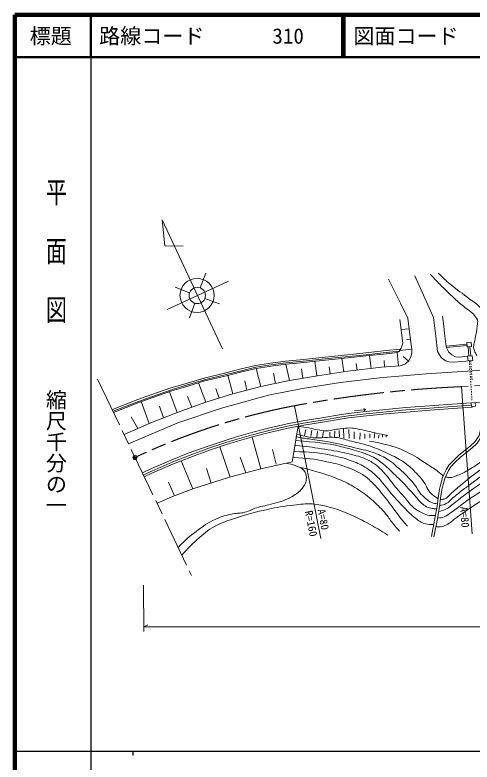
# Model space of a CAD drawing. Units: millimetres, scale not verified. Extents: x 40000 to 680000, y 20000 to 380000.
# Drawn here: x 40000 to 148564, y 202409 to 380000 of the extents above; entities that cross this region are included whole.
import ezdxf
from ezdxf.enums import TextEntityAlignment as Align

# ---------------------------------------------------------------- set-up
doc = ezdxf.new("R2010")
doc.units = ezdxf.units.MM
doc.header["$LTSCALE"] = 1000
doc.header["$PDMODE"] = 32
doc.header["$PDSIZE"] = 500
doc.linetypes.add('CHAIN', pattern=[18.5, 12, -1.5, 3.5, -1.5])
for name, color, linetype, lineweight in [('M-BGD', 7, 'Continuous', 13), ('M-BMK', 2, 'CHAIN', 13), ('M-BMK-SRVR', 3, 'Continuous', 13), ('M-STR-HTXT', 7, 'Continuous', 13), ('M-TTL', 2, 'Continuous', 140), ('M-TTL-BAND', 7, 'Continuous', 25), ('M-TTL-LINE', 7, 'Continuous', 50)]:
    doc.layers.add(name, color=color, linetype=linetype, lineweight=lineweight)
doc.layers.add('M-OTRS', color=6, linetype='Continuous')
doc.layers.add('M-TTL-TXT', color=7, linetype='Continuous')
doc.styles.add('@ＭＳ ゴシック', font='')
doc.styles.add('ＭＳ ゴシック', font='')
doc.styles.get('@ＭＳ ゴシック').set_extended_font_data('@MS Gothic')
doc.styles.get('ＭＳ ゴシック').set_extended_font_data('MS Gothic')

msp = doc.modelspace()

# ---------------------------------------------------------------- linework, layer by layer
at = {"layer": 'M-BGD'}
for p, q in [((133635, 305408), (131706, 305207)), ((133951, 302944), (132970, 302881)), ((134280, 300584), (131400, 300233)), ((147332, 301781), (142428, 301288)), ((147366, 301448), (142461, 300955)), ((147646, 301109), (147825, 298897)), ((148076, 301144), (148255, 298931)), ((118126, 295174), (117661, 298358)), ((124593, 295967), (124224, 299035)), ((131078, 296553), (130804, 299737)), ((133448, 297734), (132235, 298850)), ((105204, 293139), (104348, 296993)), ((111696, 294216), (111240, 297677)), ((121255, 295573), (121060, 297161)), ((127800, 296314), (127673, 297849)), ((147931, 297784), (147955, 297423)), ((147974, 297123), (147994, 296824)), ((148262, 297806), (148285, 297444)), ((148305, 297145), (148325, 296846)), ((98415, 291650), (97303, 295953)), ((101881, 292410), (101432, 294812)), ((108391, 293667), (108074, 295846)), ((114842, 294686), (114640, 296392)), ((148014, 296524), (148034, 296225)), ((148053, 295926), (148073, 295626)), ((148093, 295327), (148113, 295028)), ((148345, 296546), (148364, 296247)), ((148384, 295948), (148404, 295648)), ((148424, 295349), (148444, 295050)), ((91754, 289904), (90562, 294336)), ((95106, 290783), (94573, 293043)), ((148132, 294728), (148152, 294429)), ((148172, 294130), (148192, 293830)), ((148211, 293531), (148231, 293232)), ((148463, 294750), (148483, 294451)), ((148503, 294152), (148523, 293852)), ((148542, 293553), (148562, 293253)), ((85317, 287919), (83573, 292521)), ((148251, 292932), (148271, 292633)), ((148290, 292334), (148310, 292034)), ((148330, 291735), (148350, 291436)), ((78561, 285533), (76672, 290437)), ((88528, 288909), (87735, 291214)), ((148369, 291136), (148389, 290837)), ((148409, 290538), (148429, 290238)), ((148449, 289939), (148468, 289639)), ((71900, 282859), (70010, 288077)), ((81994, 286745), (81012, 289308)), ((148488, 289340), (148508, 289041)), ((148528, 288741), (148547, 288442)), ((75273, 284213), (74292, 286989)), ((120673, 285886), (123357, 286235)), ((123357, 286235), (122829, 286418)), ((123357, 286235), (122893, 285922)), ((69148, 281667), (67628, 284490)), ((109066, 281443), (108793, 280039)), ((110535, 281301), (110272, 279813)), ((111863, 281009), (111722, 279606)), ((113267, 280972), (113050, 279663)), ((114789, 280825), (114767, 279695)), ((115964, 281047), (115914, 279662)), ((117027, 281218), (117072, 279678)), ((118047, 281750), (118141, 279362)), ((119316, 281479), (119365, 279396)), ((120595, 280919), (120557, 279257)), ((121953, 280687), (121875, 279080)), ((125493, 280664), (125332, 279368)), ((98402, 272117), (96368, 279674)), ((123072, 280454), (123100, 279335)), ((124291, 280393), (124307, 279473)), ((126413, 280132), (126368, 279418)), ((127310, 280265), (127277, 279601)), ((128191, 280160), (128147, 279656)), ((91134, 270143), (88681, 277345)), ((102003, 273222), (101159, 276734)), ((82215, 267346), (79471, 274008)), ((94819, 271144), (93456, 274883)), ((86594, 268723), (85458, 272153)), ((77929, 265692), (76505, 268950))]:
    msp.add_line(p, q, dxfattribs=at)
for points in [[(134952, 318002), (139371, 308043), (139956, 303635), (140369, 300030), (140801, 299245), (141233, 298589), (141682, 298204), (142370, 297788), (143075, 297548), (144259, 297500), (147061, 297708), (147646, 297751)], [(65914, 280266), (71900, 282859), (78561, 285533), (85317, 287919), (91754, 289904), (98415, 291650), (105204, 293139), (111864, 294243), (119085, 295316), (127075, 296261), (131462, 296581), (132599, 296949), (133448, 297734), (134056, 298711), (134296, 299623), (134280, 300584), (133976, 302745), (133316, 307895), (131651, 311322), (128753, 317230)], [(130804, 299737), (131265, 300010), (131717, 300754), (132141, 301950), (131382, 307630)], [(147508, 298859), (145580, 298659), (144619, 298707), (143772, 299191), (143009, 299917), (142473, 300858), (142369, 301734), (142039, 304249), (141851, 306057), (141550, 308374)], [(63131, 286213), (69178, 288556), (73640, 290145), (77019, 291333), (79835, 292137), (84908, 293694), (90053, 294965), (93722, 295846), (97161, 296669), (101265, 297315), (104264, 297719), (107718, 298056), (112166, 298504), (116761, 299000), (123341, 299673), (128146, 300199), (131594, 300551)], [(63287, 285811), (69328, 288151), (73784, 289738), (77150, 290921), (79958, 291723), (85023, 293278), (90155, 294545), (93823, 295426), (97245, 296245), (101327, 296888), (104314, 297289), (107761, 297626), (112211, 298074), (116806, 298571), (123386, 299243), (128191, 299770), (131313, 300089)], [(63395, 285533), (69432, 287872), (73883, 289457), (77241, 290637), (80043, 291437), (85102, 292990), (90226, 294255), (93893, 295136), (97303, 295953), (101370, 296593), (104348, 296993), (107790, 297329), (112242, 297778), (116837, 298274), (123418, 298947), (128223, 299473), (130804, 299737)], [(66964, 278071), (78714, 283033), (89085, 286544), (100245, 289592), (108302, 291198), (117284, 292614), (126566, 293730), (137671, 294682), (156039, 295877)], [(70275, 271151), (72257, 272077), (77248, 274256), (81166, 275801), (85875, 277524), (89944, 278862), (92590, 279700), (96480, 280793), (100502, 281838), (104646, 282780), (108404, 283496), (112868, 284240), (117521, 285021), (119122, 285257), (123379, 285737), (128117, 286246), (132816, 286660), (138430, 287094), (145023, 287536), (150655, 287922)], [(148392, 287767), (148449, 286963), (149380, 287024), (149329, 287831)], [(70509, 270651), (72485, 271574), (77459, 273746), (81362, 275285), (86056, 277003), (90113, 278336), (92748, 279171), (96624, 280260), (100632, 281302), (104759, 282239), (108501, 282952), (112959, 283695), (117607, 284476), (119193, 284709), (123440, 285189), (128170, 285696), (132862, 286110), (138470, 286543), (145060, 286985), (148431, 287217)], [(70718, 270203), (72688, 271123), (77649, 273289), (81538, 274822), (86218, 276535), (90265, 277866), (92890, 278697), (96753, 279782), (100749, 280821), (104860, 281755), (108588, 282465), (113041, 283207), (117684, 283987), (119257, 284219), (123494, 284697), (128218, 285204), (132903, 285617), (138505, 286049), (145094, 286492), (148687, 286738)], [(107298, 282219), (105880, 273734), (98402, 272117), (90973, 270100), (82215, 267346), (77443, 265504), (73739, 263910)], [(150627, 281737), (150226, 280019), (149343, 278618), (148097, 277488), (145463, 275360), (144083, 274021), (143072, 272966), (142459, 272006), (141921, 270940), (141516, 270032), (141161, 268547), (140829, 267248), (140514, 265213), (140247, 263186), (139675, 259925), (138942, 256033)], [(151233, 281715), (150782, 279786), (149803, 278232), (148484, 277036), (145858, 274914), (144505, 273602), (143541, 272597), (142976, 271711), (142458, 270685), (142082, 269840), (141738, 268405), (141413, 267128), (141103, 265128), (140835, 263096), (140261, 259818), (139526, 255923)]]:
    msp.add_lwpolyline(points, dxfattribs=at)
for points in [[(147323, 302159), (147387, 301086), (148418, 301180), (148340, 302244)], [(147646, 297751), (147508, 298859), (148588, 298987), (148732, 297878)]]:
    msp.add_lwpolyline(points, close=True, dxfattribs=at)
for points, knots in [([(138724, 318282), (139774, 317154), (140057, 316861), (140929, 315968), (142248, 314618), (142989, 313861), (144386, 312593), (145335, 311731), (145903, 311289), (146890, 310470), (147635, 309851), (148174, 309636), (148823, 308918), (149278, 308415), (149612, 308145), (149830, 307503), (150003, 306989), (149844, 306655), (149802, 306114), (149713, 304945), (149538, 304304), (149340, 303148), (149194, 302295), (148921, 301835), (148931, 300970), (148937, 300526), (149080, 300288), (149253, 299880), (149391, 299556), (149456, 299436), (149669, 299082)], [0, 0, 0, 0, 1, 1, 1, 2, 2, 2, 3, 3, 3, 4, 4, 4, 5, 5, 5, 6, 6, 6, 7, 7, 7, 8, 8, 8, 9, 9, 9, 10, 10, 10, 10]), ([(140523, 318628), (141826, 317351), (142215, 316999), (143353, 316014), (145074, 314526), (146203, 313896), (147981, 312476), (149030, 311637), (149846, 311369), (150621, 310271), (151148, 309524), (151295, 309000), (151546, 308121), (151823, 307152), (151810, 306568), (151873, 305562), (151941, 304469), (151730, 303850), (151819, 302759), (151870, 302125), (151964, 301776), (152091, 301153), (152237, 300436), (152307, 300195), (152543, 299335)], [0, 0, 0, 0, 1, 1, 1, 2, 2, 2, 3, 3, 3, 4, 4, 4, 5, 5, 5, 6, 6, 6, 7, 7, 7, 8, 8, 8, 8]), ([(142251, 270220), (142669, 270089), (142858, 270067), (143256, 270051), (143999, 270023), (144390, 270314), (145089, 270567), (146218, 270974), (146801, 271333), (147849, 271919), (149031, 272580), (149619, 273073), (150735, 273841), (152020, 274726), (152729, 275237), (153982, 276168), (155419, 277236), (156179, 277895), (157594, 278993), (159835, 280734), (161016, 281812), (163356, 283418), (164154, 283967), (164420, 284158), (165418, 284794)], [0, 0, 0, 0, 1, 1, 1, 2, 2, 2, 3, 3, 3, 4, 4, 4, 5, 5, 5, 6, 6, 6, 7, 7, 7, 8, 8, 8, 8]), ([(140641, 261987), (141356, 262121), (141627, 262203), (142217, 262455), (143100, 262833), (143446, 263311), (144219, 263880), (145436, 264777), (146058, 265357), (147277, 266250), (148912, 267447), (149840, 268102), (151536, 269212), (152879, 270091), (153697, 270476), (155058, 271326), (156786, 272403), (157767, 272987), (159449, 274134), (160449, 274817), (160980, 275241), (161979, 275927), (163886, 277238), (165030, 277859), (166927, 279184), (168768, 280470), (169364, 280925), (171552, 282600)], [0, 0, 0, 0, 1, 1, 1, 2, 2, 2, 3, 3, 3, 4, 4, 4, 5, 5, 5, 6, 6, 6, 7, 7, 7, 8, 8, 8, 9, 9, 9, 9]), ([(140868, 263344), (141558, 263471), (141844, 263548), (142408, 263831), (143136, 264195), (143372, 264659), (144000, 265177), (144839, 265870), (145305, 266264), (146166, 266929), (147081, 267636), (147611, 268010), (148539, 268700), (149609, 269495), (150177, 269986), (151282, 270731), (152567, 271599), (153347, 271992), (154658, 272821), (155993, 273666), (156749, 274128), (158052, 275020), (159385, 275933), (160123, 276459), (161405, 277441), (162607, 278362), (163224, 278950), (164417, 279883), (165650, 280847), (166353, 281372), (167635, 282269), (168296, 282730), (168511, 282882), (169338, 283432)], [0, 0, 0, 0, 1, 1, 1, 2, 2, 2, 3, 3, 3, 4, 4, 4, 5, 5, 5, 6, 6, 6, 7, 7, 7, 8, 8, 8, 9, 9, 9, 10, 10, 10, 11, 11, 11, 11]), ([(107298, 282219), (108487, 282057), (108815, 282017), (109778, 281832), (110582, 281677), (111019, 281522), (111827, 281384), (112665, 281240), (113139, 281101), (113989, 281127), (115261, 281167), (115942, 281492), (117207, 281640), (118135, 281748), (118658, 281841), (119592, 281816), (120242, 281798), (120600, 281697), (121242, 281592), (122250, 281426), (122804, 281278), (123803, 281063), (124575, 280898), (125002, 280781), (125773, 280615), (126869, 280379), (127229, 280319), (128591, 280071)], [0, 0, 0, 0, 1, 1, 1, 2, 2, 2, 3, 3, 3, 4, 4, 4, 5, 5, 5, 6, 6, 6, 7, 7, 7, 8, 8, 8, 9, 9, 9, 9]), ([(140358, 260375), (141068, 260441), (141351, 260486), (141947, 260702), (142694, 260973), (143017, 261330), (143675, 261777), (144841, 262568), (145407, 263134), (146556, 263949), (147847, 264863), (148594, 265342), (149914, 266215), (151132, 267021), (151816, 267472), (153061, 268237), (155035, 269450), (156212, 270012), (158190, 271220), (159801, 272204), (160703, 272758), (162259, 273829), (163198, 274475), (163696, 274877), (164623, 275543), (166938, 277206), (168442, 277869), (170598, 279735), (171076, 280149), (171256, 280287), (171802, 280816)], [0, 0, 0, 0, 1, 1, 1, 2, 2, 2, 3, 3, 3, 4, 4, 4, 5, 5, 5, 6, 6, 6, 7, 7, 7, 8, 8, 8, 9, 9, 9, 10, 10, 10, 10]), ([(106704, 279693), (108238, 279456), (108625, 279398), (109858, 279212), (111814, 278918), (112927, 278854), (114869, 278476), (117171, 278027), (118441, 277676), (120714, 277099), (122736, 276585), (123943, 276501), (125871, 275702), (127198, 275152), (127917, 274760), (129106, 273956), (130036, 273327), (130468, 272853), (131300, 272098), (132729, 270802), (133536, 270065), (134761, 268574), (135353, 267855), (135494, 267314), (136058, 266573), (136580, 265886), (136950, 265557), (137611, 265004), (138106, 264590), (138385, 264320), (138988, 264091), (139488, 263901), (139735, 263867), (140330, 263820)], [0, 0, 0, 0, 1, 1, 1, 2, 2, 2, 3, 3, 3, 4, 4, 4, 5, 5, 5, 6, 6, 6, 7, 7, 7, 8, 8, 8, 9, 9, 9, 10, 10, 10, 11, 11, 11, 11]), ([(106735, 278851), (111832, 278365), (113418, 278380), (117565, 277361), (118950, 277021), (119724, 276819), (121086, 276397), (122718, 275893), (123657, 275630), (125174, 274843), (126334, 274241), (126886, 273726), (127895, 272894), (129074, 271922), (129651, 271281), (130740, 270209), (132196, 268776), (132996, 267956), (134376, 266449), (135242, 265505), (135607, 264864), (136538, 263984), (136971, 263574), (137250, 263376), (137771, 263087), (138250, 262821), (138576, 262779), (139116, 262687), (139513, 262619), (139668, 262604), (140142, 262588)], [0, 0, 0, 0, 1, 1, 1, 2, 2, 2, 3, 3, 3, 4, 4, 4, 5, 5, 5, 6, 6, 6, 7, 7, 7, 8, 8, 8, 9, 9, 9, 10, 10, 10, 10]), ([(106988, 280369), (107851, 280094), (108111, 280021), (108844, 279853), (109827, 279627), (110389, 279514), (111397, 279457), (112507, 279395), (113129, 279573), (114241, 279589), (115139, 279602), (115650, 279649), (116539, 279523), (117897, 279331), (118611, 278991), (119939, 278647), (121599, 278218), (122561, 278088), (124187, 277545), (125997, 276941), (126985, 276511), (128708, 275690), (130132, 275011), (130956, 274654), (132252, 273754), (133411, 272950), (133993, 272400), (135006, 271417), (136061, 270392), (136609, 269754), (137424, 268530), (137826, 267924), (137879, 267482), (138288, 266881), (138649, 266350), (138958, 266130), (139456, 265726), (139839, 265416), (139991, 265310), (140485, 264997)], [0, 0, 0, 0, 1, 1, 1, 2, 2, 2, 3, 3, 3, 4, 4, 4, 5, 5, 5, 6, 6, 6, 7, 7, 7, 8, 8, 8, 9, 9, 9, 10, 10, 10, 11, 11, 11, 12, 12, 12, 13, 13, 13, 13]), ([(139996, 258414), (140438, 258320), (140629, 258304), (141036, 258329), (141642, 258366), (141956, 258574), (142509, 258825), (143481, 259266), (143860, 259799), (144735, 260410), (146784, 261842), (147922, 262659), (150002, 264045), (152735, 265865), (154303, 266830), (157063, 268608), (158943, 269819), (160033, 270442), (161883, 271698), (164318, 273353), (165614, 274379), (168047, 276037), (169628, 277115), (170543, 277674), (172130, 278743), (172979, 279315), (173248, 279496), (174300, 280215)], [0, 0, 0, 0, 1, 1, 1, 2, 2, 2, 3, 3, 3, 4, 4, 4, 5, 5, 5, 6, 6, 6, 7, 7, 7, 8, 8, 8, 9, 9, 9, 9]), ([(141070, 264879), (141436, 264824), (141628, 264846), (141974, 264917), (142754, 265076), (142947, 265689), (143559, 266198), (144449, 266936), (144894, 267414), (145786, 268150), (147430, 269507), (148349, 270273), (150061, 271544), (152635, 273456), (154216, 274334), (156785, 276251), (158682, 277667), (159303, 278147), (161573, 279966)], [0, 0, 0, 0, 1, 1, 1, 2, 2, 2, 3, 3, 3, 4, 4, 4, 5, 5, 5, 6, 6, 6, 6]), ([(106545, 277717), (109558, 277373), (110375, 277282), (112813, 276894), (115125, 276526), (116435, 276371), (118706, 275805), (120547, 275347), (121630, 275198), (123365, 274428), (124328, 274001), (124843, 273686), (125687, 273055), (126561, 272400), (126975, 271933), (127720, 271133), (128887, 269879), (129354, 269017), (130458, 267707), (131263, 266752), (131752, 266248), (132571, 265305), (133351, 264408), (133669, 263789), (134557, 263000), (135306, 262333), (135836, 262084), (136734, 261639), (137374, 261322), (137756, 261140), (138464, 261046), (139009, 260974), (139251, 260980), (139871, 261044)], [0, 0, 0, 0, 1, 1, 1, 2, 2, 2, 3, 3, 3, 4, 4, 4, 5, 5, 5, 6, 6, 6, 7, 7, 7, 8, 8, 8, 9, 9, 9, 10, 10, 10, 11, 11, 11, 11]), ([(124209, 278664), (125820, 278433), (126311, 278327), (127636, 278008), (129805, 277486), (131010, 277079), (133032, 276135), (135056, 275189), (136074, 274426), (137939, 273196), (139085, 272440), (139778, 272075), (140821, 271181), (141164, 270886), (141292, 270784), (141682, 270404)], [0, 0, 0, 0, 1, 1, 1, 2, 2, 2, 3, 3, 3, 4, 4, 4, 5, 5, 5, 5]), ([(106299, 276246), (110356, 276029), (111654, 276066), (114990, 275347), (116815, 274954), (117864, 274783), (119612, 274127), (121025, 273597), (121833, 273298), (123125, 272516), (124361, 271769), (124986, 271226), (126031, 270228), (127524, 268802), (128061, 267726), (129426, 266177), (130555, 264895), (131196, 264183), (132388, 262958), (133412, 261906), (133943, 261256), (135110, 260365), (135956, 259718), (136458, 259289), (137494, 259039), (138250, 258856), (138625, 258841), (139481, 258894)], [0, 0, 0, 0, 1, 1, 1, 2, 2, 2, 3, 3, 3, 4, 4, 4, 5, 5, 5, 6, 6, 6, 7, 7, 7, 8, 8, 8, 9, 9, 9, 9]), ([(106065, 274842), (109686, 274541), (110806, 274516), (113769, 273870), (115628, 273465), (116702, 273305), (118477, 272623), (120098, 272000), (121029, 271657), (122509, 270749), (123593, 270082), (124109, 269561), (125022, 268674), (126435, 267301), (127057, 266368), (128289, 264831), (129574, 263226), (130163, 262225), (131449, 260620), (132129, 259771), (132353, 259491), (133219, 258470)], [0, 0, 0, 0, 1, 1, 1, 2, 2, 2, 3, 3, 3, 4, 4, 4, 5, 5, 5, 6, 6, 6, 7, 7, 7, 7]), ([(78744, 253449), (80629, 255289), (81227, 255877), (83006, 257200), (84757, 258503), (85743, 259290), (87742, 260167), (89239, 260824), (90144, 261056), (91743, 261392), (92856, 261626), (93529, 261486), (94629, 261773), (95746, 262065), (96276, 262515), (97378, 262862), (98913, 263345), (99843, 263363), (101379, 263842), (103159, 264396), (104235, 264586), (105843, 265530), (106911, 266157), (107528, 266569), (108293, 267544), (109034, 268488), (109322, 269297), (109175, 270488), (109090, 271178), (108799, 271564), (108278, 272025), (107724, 272517), (107272, 272605), (106581, 272874), (105775, 273187), (105432, 273239), (104437, 273422)], [0, 0, 0, 0, 1, 1, 1, 2, 2, 2, 3, 3, 3, 4, 4, 4, 5, 5, 5, 6, 6, 6, 7, 7, 7, 8, 8, 8, 9, 9, 9, 10, 10, 10, 11, 11, 11, 12, 12, 12, 12]), ([(107786, 272421), (110119, 271872), (110786, 271714), (112669, 271124), (114561, 270532), (115628, 270198), (117441, 269395), (118991, 268708), (119833, 268250), (121267, 267346), (122865, 266339), (123720, 265692), (125126, 264432), (126381, 263307), (127037, 262617), (128120, 261325), (128869, 260432), (129168, 259836), (129913, 258940), (130463, 258279), (130658, 258057), (131370, 257291)], [0, 0, 0, 0, 1, 1, 1, 2, 2, 2, 3, 3, 3, 4, 4, 4, 5, 5, 5, 6, 6, 6, 7, 7, 7, 7]), ([(79638, 251581), (81231, 253356), (81731, 253904), (83229, 255226), (84806, 256618), (85674, 257475), (87527, 258471), (89398, 259477), (90579, 259774), (92594, 260449), (95424, 261396), (97045, 261842), (99962, 262474), (102389, 262999), (103770, 263212), (106238, 263482), (107939, 263668), (108903, 263890), (110610, 263770), (112216, 263658), (113106, 263423), (114660, 263002), (116411, 262528), (117373, 262178), (119048, 261481), (121178, 260594), (122327, 259987), (124347, 258871), (126012, 257952), (126571, 257612), (128526, 256373)], [0, 0, 0, 0, 1, 1, 1, 2, 2, 2, 3, 3, 3, 4, 4, 4, 5, 5, 5, 6, 6, 6, 7, 7, 7, 8, 8, 8, 9, 9, 9, 10, 10, 10, 10])]:
    msp.add_open_spline(points, degree=3, knots=knots, dxfattribs=at)
at = {"layer": 'M-BMK'}
for p, q in [((59621, 293420), (81931, 246788)), ((166119, 292986), (146069, 291643))]:
    msp.add_line(p, q, dxfattribs=at)
for centre, radius, start, end in [((158471, 7242), 284672, 92.49693, 100.54309), ((136148, 130924), 158994, 100.78971, 115.17242)]:
    msp.add_arc(centre, radius, start, end, dxfattribs=at)
at = {"layer": 'M-BMK-SRVR'}
for p, q in [((85309, 318602), (83969, 315140)), ((76159, 309955), (90713, 316711)), ((81460, 313909), (78064, 315254)), ((85124, 312623), (88568, 311331)), ((82724, 311462), (81427, 307969))]:
    msp.add_line(p, q, dxfattribs=at)
msp.add_lwpolyline([(89294, 300598), (74975, 331331), (75574, 325152), (79957, 325043)], dxfattribs=at)
for centre, radius in [((83261, 313332), 4061), ((83309, 313314), 1942), ((68520, 274819), 500)]:
    msp.add_circle(centre, radius, dxfattribs=at)
at = {"layer": 'M-OTRS'}
msp.add_point((68520, 274819), dxfattribs=at)
at = {"layer": 'M-STR-HTXT'}
for p, q in [((146069, 291643), (148555, 256636)), ((106383, 287108), (112617, 255565)), ((70568, 244443), (70600, 233443)), ((70597, 234546), (71597, 235046)), ((70597, 234546), (277397, 234540))]:
    msp.add_line(p, q, dxfattribs=at)
at = {"layer": 'M-TTL'}
for p, q in [((40000, 380000), (40000, 20000)), ((680000, 380000), (40000, 380000))]:
    msp.add_line(p, q, dxfattribs=at)
at = {"layer": 'M-TTL-BAND'}
for p, q in [((58000, 370000), (58000, 20000)), ((40000, 205000), (579000, 205000)), ((68000, 205000), (68000, 204000))]:
    msp.add_line(p, q, dxfattribs=at)
at = {"layer": 'M-TTL-LINE'}
for p, q in [((58000, 380000), (58000, 370000)), ((117750, 380000), (117750, 370000)), ((118250, 380000), (118250, 370000)), ((40000, 370000), (680000, 370000))]:
    msp.add_line(p, q, dxfattribs=at)

# ---------------------------------------------------------------- texts
at = {"layer": 'M-STR-HTXT', "style": 'ＭＳ ゴシック'}
for s, rotation, p in [('A=80', 274.062, (146827, 260638)), ('R=160', 281.179, (110356, 259111)), ('A=80', 281.179, (113232, 260076))]:
    msp.add_text(s, height=1833, rotation=rotation, dxfattribs=at).set_placement(p, align=Align.MIDDLE_CENTER)
at = {"layer": 'M-TTL-BAND', "style": '@ＭＳ ゴシック', "width": 1.4}
msp.add_text('平  面  図', height=3666, rotation=270, dxfattribs=at).set_placement((49777, 306475), align=Align.MIDDLE_RIGHT)
at = {"layer": 'M-TTL-BAND', "style": '@ＭＳ ゴシック'}
msp.add_text('縮尺千分の一', height=3666, rotation=270, dxfattribs=at).set_placement((49777, 261030), align=Align.MIDDLE_RIGHT)
at = {"layer": 'M-TTL-TXT', "style": 'ＭＳ ゴシック'}
msp.add_text('標題', height=3666, dxfattribs=at).set_placement((48500, 375000), align=Align.MIDDLE_CENTER)
for s, p in [('路線コード', (60000, 375000)), ('310', (101142, 375000)), ('図面コード', (120380, 375000))]:
    msp.add_text(s, height=3666, dxfattribs=at).set_placement(p, align=Align.MIDDLE_LEFT)

doc.saveas('drawing.dxf')
